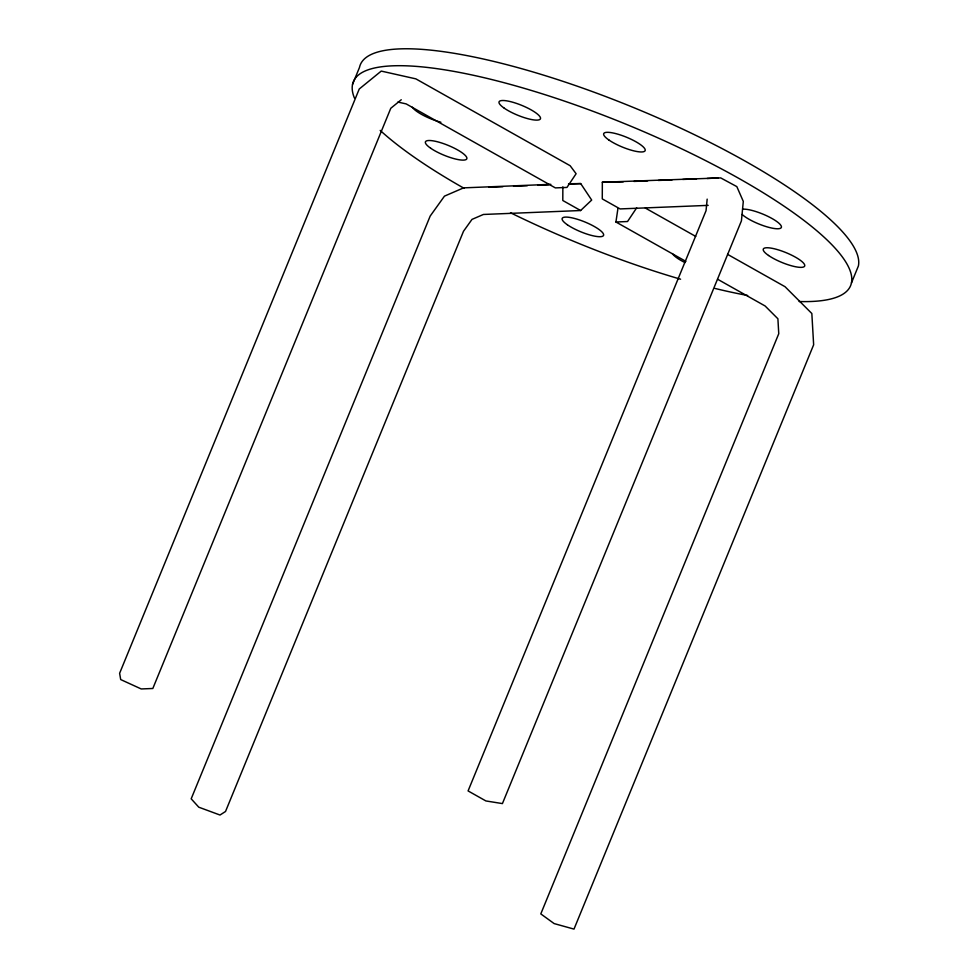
<?xml version="1.0" encoding="UTF-8"?>
<svg xmlns="http://www.w3.org/2000/svg" width="978" height="978" viewBox="0 0 978 978"><rect width="100%" height="100%" fill="white"/><g stroke="black" fill="none" stroke-linecap="round" stroke-linejoin="round"><path stroke-width="1.47" d="M562.851 186.871L562.802 200.502L580.614 210.527L591.678 200.062L580.7 183.583L568.805 183.754M707.167 199.121L706.043 210.71L468.083 790.921L485.895 800.945L502.423 803.586L741.422 220.857L743.304 201.419L736.825 186.615L720.713 177.91L602.338 182.25L602.277 198.901L620.089 208.925L708.17 205.368M685.896 261.395L615.932 222.006L617.913 208.595M352.545 84.365L359.488 67.445A268.718 64.096 22.3 0 1 622.387 103.032A268.718 64.096 22.3 0 1 858.378 266.016L851.447 282.935M636.678 207.837L627.534 221.529L615.932 222.006M401.261 99.744L390.784 108.277L152.825 688.488L141.223 688.952L120.697 679.563L119.622 673.292L359.256 88.986L381.237 71.088L415.858 78.863L570.15 165.722L576.103 173.729L566.959 187.434L555.357 187.898L406.176 103.912L397.924 102.067M550.834 184.341L463.609 187.862L444.464 196.138L430.186 216.065L191.187 798.806L198.778 807.192L220.001 815.029L225.527 811.483L463.499 231.273L471.995 219.39L483.413 214.463L580.614 210.527M489.134 187.287L502.863 186.725M513.548 186.297L527.289 185.747M537.973 185.307L548.658 184.879M568.499 184.072L580.7 183.583M623.231 181.859L602.338 182.25M633.915 181.431L647.656 180.869M658.328 180.441L672.069 179.879M682.754 179.451L696.483 178.888M707.167 178.461L717.852 178.033M645.321 208.045L695.737 236.431M727.571 254.353L785.028 286.701L811.838 313.51L813.647 344.794L574 929.1L554.147 923.587L540.797 913.904L778.757 333.706L777.901 318.779L765.114 305.98L717.583 279.231M354.403 97.959A268.718 64.096 22.3 0 1 667.179 142.067A268.718 64.096 22.3 0 1 799.124 301.53M747.657 295.478A268.718 64.096 22.3 0 1 715.065 288.461M680.578 279.207A268.718 64.096 22.3 0 1 510.516 212.764M464.232 188.387A268.718 64.096 22.3 0 1 380.185 130.392M743.256 209.158A22.36 5.33 22.3 0 1 774.857 220.209A22.36 5.33 22.3 0 1 773.146 228.326A22.36 5.33 22.3 0 1 742.131 214.463M440.907 122.238A22.36 5.33 22.3 0 1 412.386 107.225M684.991 262.569A22.36 5.33 22.3 0 1 672.375 253.595M504.293 108.216A22.36 5.33 22.3 0 0 539.514 119.658A22.36 5.33 22.3 0 0 515.467 103.057A22.36 5.33 22.3 0 0 504.293 108.216M608.976 140.062A22.36 5.33 22.3 0 0 644.196 151.504A22.36 5.33 22.3 0 0 620.162 134.891A22.36 5.33 22.3 0 0 608.976 140.062M430.662 148.216A22.36 5.33 22.3 0 0 465.883 159.658A22.36 5.33 22.3 0 0 441.836 143.057A22.36 5.33 22.3 0 0 430.662 148.216M567.411 224.806A22.36 5.33 22.3 0 0 602.631 236.248A22.36 5.33 22.3 0 0 578.585 219.647A22.36 5.33 22.3 0 0 567.411 224.806M768.525 255.466A22.36 5.33 22.3 0 0 803.745 266.908A22.36 5.33 22.3 0 0 779.698 250.307A22.36 5.33 22.3 0 0 768.525 255.466"/></g></svg>
